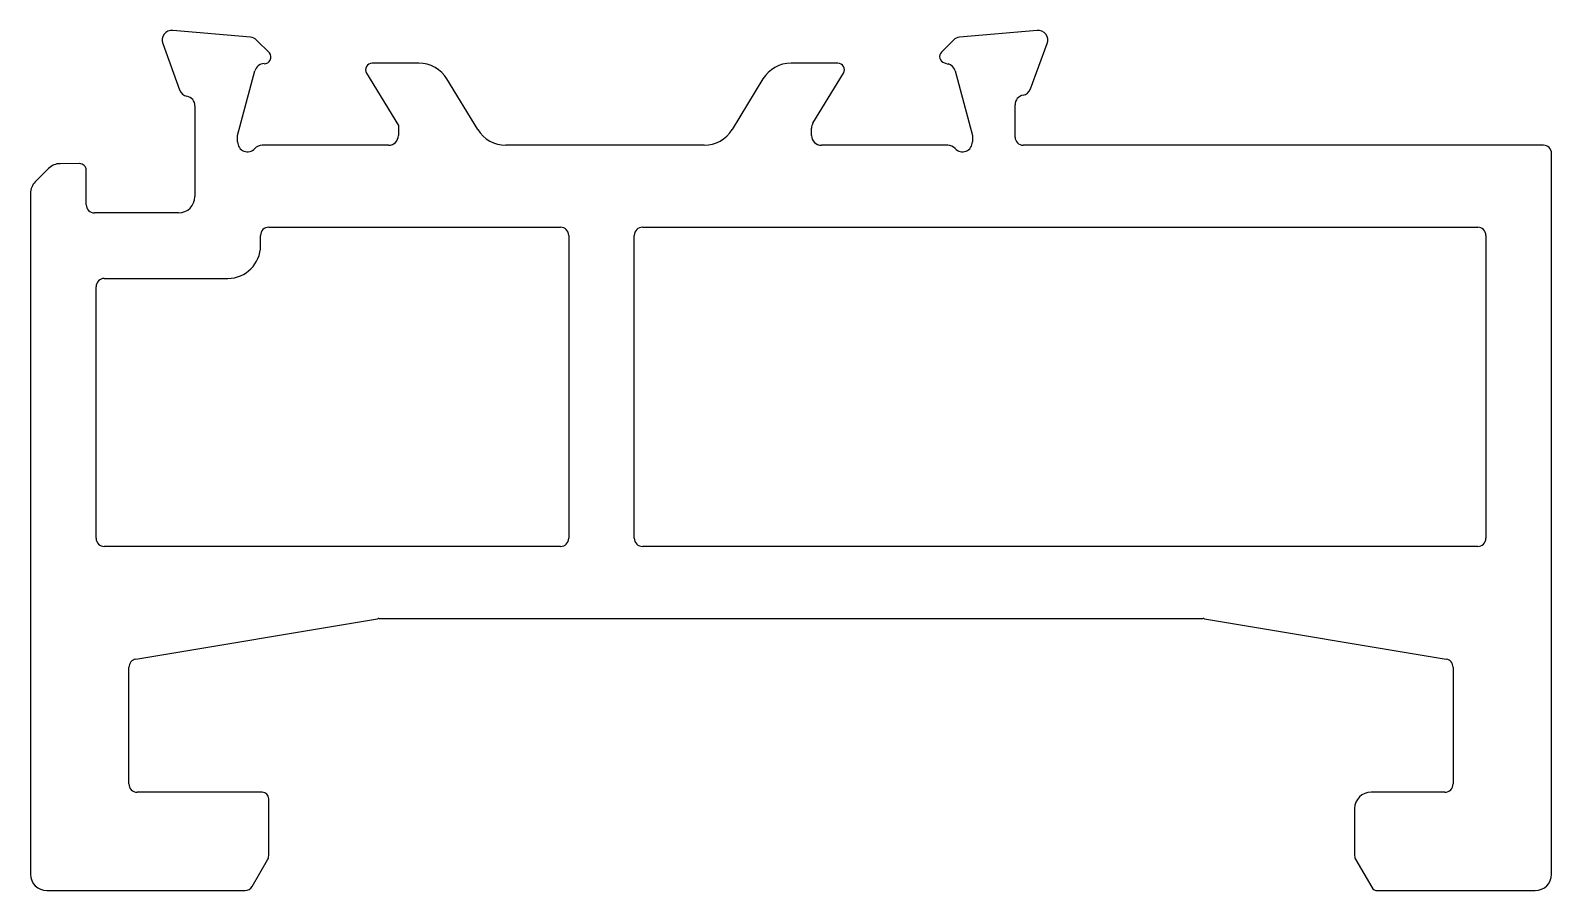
# Model space of a CAD drawing. Extents: x 1878.5 to 1924.9, y 2052.3 to 2078.5.
import ezdxf

# ---------------------------------------------------------------- set-up
doc = ezdxf.new("R2010")
doc.units = 0
doc.layers.get('0').update_dxf_attribs({"linetype": 'CONTINUOUS'})

msp = doc.modelspace()

# ---------------------------------------------------------------- linework, layer by layer
for p, q in [((1885.207, 2078.336, 0), (1882.841, 2078.543, 0)), ((1909.176, 2078.543, 0), (1906.811, 2078.336, 0)), ((1882.533, 2078.141, 0), (1883.047, 2076.731, 0)), ((1885.785, 2077.857, 0), (1885.393, 2078.249, 0)), ((1906.625, 2078.249, 0), (1906.261, 2077.885, 0)), ((1908.971, 2076.761, 0), (1909.484, 2078.141, 0)), ((1890.341, 2077.544, 0), (1888.915, 2077.544, 0)), ((1903.103, 2077.544, 0), (1901.677, 2077.544, 0)), ((1906.351, 2077.551, 0), (1906.464, 2077.52, 0)), ((1884.815, 2075.344, 0), (1885.342, 2077.308, 0)), ((1888.744, 2077.24, 0), (1889.715, 2075.65, 0)), ((1892.136, 2075.523, 0), (1891.194, 2077.065, 0)), ((1900.823, 2077.065, 0), (1899.882, 2075.523, 0)), ((1902.346, 2075.721, 0), (1903.273, 2077.24, 0)), ((1906.676, 2077.308, 0), (1907.203, 2075.344, 0)), ((1883.515, 2076.244, 0), (1883.515, 2076.151, 0)), ((1883.515, 2076.151, 0), (1883.515, 2073.482, 0)), ((1908.503, 2075.294, 0), (1908.503, 2076.275, 0)), ((1889.715, 2075.65, 0), (1889.715, 2075.344, 0)), ((1902.303, 2075.344, 0), (1902.303, 2075.565, 0)), ((1884.815, 2075.144, 0), (1884.815, 2075.344, 0)), ((1889.415, 2075.044, 0), (1885.562, 2075.044, 0)), ((1899.029, 2075.044, 0), (1892.989, 2075.044, 0)), ((1906.455, 2075.044, 0), (1902.603, 2075.044, 0)), ((1907.203, 2075.344, 0), (1907.203, 2075.144, 0)), ((1924.601, 2075.044, 0), (1908.753, 2075.044, 0)), ((1924.851, 2052.824, 0), (1924.851, 2074.794, 0)), ((1879.055, 2074.336, 0), (1878.649, 2073.93, 0)), ((1880.002, 2074.483, 0), (1879.408, 2074.482, 0)), ((1880.203, 2073.232, 0), (1880.203, 2074.283, 0)), ((1878.503, 2073.576, 0), (1878.503, 2052.824, 0)), ((1883.015, 2072.982, 0), (1880.453, 2072.982, 0)), ((1885.515, 2071.983, 0), (1885.515, 2072.294, 0)), ((1885.765, 2072.544, 0), (1894.653, 2072.544, 0)), ((1894.903, 2072.294, 0), (1894.903, 2063.065, 0)), ((1896.903, 2063.065, 0), (1896.903, 2072.294, 0)), ((1897.153, 2072.544, 0), (1922.601, 2072.544, 0)), ((1922.851, 2072.294, 0), (1922.851, 2063.065, 0)), ((1880.753, 2070.982, 0), (1884.515, 2070.983, 0)), ((1880.503, 2063.065, 0), (1880.503, 2070.732, 0)), ((1894.653, 2062.815, 0), (1880.753, 2062.815, 0)), ((1922.601, 2062.815, 0), (1897.153, 2062.815, 0)), ((1881.711, 2059.379, 0), (1889.08, 2060.612, 0)), ((1889.121, 2060.615, 0), (1914.232, 2060.615, 0)), ((1914.274, 2060.612, 0), (1921.642, 2059.379, 0)), ((1881.503, 2055.574, 0), (1881.503, 2059.132, 0)), ((1921.851, 2059.132, 0), (1921.851, 2055.574, 0)), ((1885.563, 2055.324, 0), (1881.753, 2055.324, 0)), ((1885.763, 2053.391, 0), (1885.763, 2055.124, 0)), ((1921.601, 2055.324, 0), (1919.351, 2055.324, 0)), ((1918.851, 2054.824, 0), (1918.851, 2053.391, 0)), ((1885.258, 2052.449, 0), (1885.73, 2053.266, 0)), ((1918.884, 2053.266, 0), (1919.37, 2052.424, 0)), ((1879.003, 2052.324, 0), (1885.042, 2052.324, 0)), ((1919.544, 2052.324, 0), (1924.351, 2052.324, 0))]:
    msp.add_line(p, q)
for centre, radius, start, end in [((1882.815, 2078.244, 0), 0.3, 85, 200), ((1885.181, 2078.037, 0), 0.3, 45, 85), ((1906.837, 2078.037, 0), 0.3, 95, 135), ((1909.203, 2078.244, 0), 0.3, 340, 95), ((1885.63, 2077.73, 0), 0.2, 267.5909, 39.1653), ((1906.403, 2077.744, 0), 0.2, 135, 255), ((1885.631, 2077.231, 0), 0.3, 91.7984, 165), ((1888.915, 2077.344, 0), 0.2, 90, 211.4), ((1890.341, 2076.544, 0), 1, 31.4, 90), ((1901.677, 2076.544, 0), 1, 90, 148.6), ((1903.103, 2077.344, 0), 0.2, 328.6, 90), ((1906.386, 2077.231, 0), 0.3, 15, 75), ((1883.329, 2076.833, 0), 0.3, 200, 259.0957), ((1883.215, 2076.244, 0), 0.3, 359.9976, 79.0957), ((1908.803, 2076.275, 0), 0.3, 100.9043, 180), ((1908.689, 2076.864, 0), 0.3, 280.9043, 340), ((1892.989, 2076.044, 0), 1, 211.4, 270), ((1899.029, 2076.044, 0), 1, 270, 328.6), ((1902.603, 2075.565, 0), 0.3, 148.6, 180), ((1885.115, 2075.144, 0), 0.3, 180, 318.1897), ((1885.562, 2074.744, 0), 0.3, 90, 138.1897), ((1889.415, 2075.344, 0), 0.3, 270, 360), ((1902.603, 2075.344, 0), 0.3, 180, 270), ((1906.455, 2074.744, 0), 0.3, 41.8103, 90), ((1906.903, 2075.144, 0), 0.3, 221.8103, 0), ((1908.753, 2075.294, 0), 0.25, 180, 270), ((1924.601, 2074.794, 0), 0.25, 0, 90), ((1879.408, 2073.982, 0), 0.5, 90.0149, 135.0149), ((1880.003, 2074.283, 0), 0.2, 0, 90.013), ((1879.003, 2073.576, 0), 0.5, 135.0149, 180), ((1880.453, 2073.232, 0), 0.25, 180, 270.0009), ((1883.015, 2073.482, 0), 0.5, 270.0009, 359.9998), ((1885.765, 2072.294, 0), 0.25, 90, 180), ((1894.653, 2072.294, 0), 0.25, 0, 90), ((1897.153, 2072.294, 0), 0.25, 90, 180), ((1922.601, 2072.294, 0), 0.25, 0, 90), ((1884.515, 2071.983, 0), 1, 270.0007, 0), ((1880.753, 2070.732, 0), 0.25, 90.0007, 180), ((1880.753, 2063.065, 0), 0.25, 180, 270), ((1894.653, 2063.065, 0), 0.25, 270, 360), ((1897.153, 2063.065, 0), 0.25, 180, 270), ((1922.601, 2063.065, 0), 0.25, 270, 0), ((1889.121, 2060.365, 0), 0.25, 90, 99.5014), ((1914.232, 2060.365, 0), 0.25, 80.4986, 90), ((1881.753, 2059.132, 0), 0.25, 99.5014, 180), ((1921.601, 2059.132, 0), 0.25, 0, 80.4986), ((1881.753, 2055.574, 0), 0.25, 180, 270), ((1921.601, 2055.574, 0), 0.25, 270, 0), ((1885.563, 2055.124, 0), 0.2, 0, 90), ((1919.351, 2054.824, 0), 0.5, 90, 180), ((1885.513, 2053.391, 0), 0.25, 330, 0), ((1919.101, 2053.391, 0), 0.25, 180, 210), ((1879.003, 2052.824, 0), 0.5, 180, 270), ((1924.351, 2052.824, 0), 0.5, 270.0004, 360), ((1885.042, 2052.574, 0), 0.25, 270, 330), ((1919.544, 2052.524, 0), 0.2, 210, 270)]:
    msp.add_arc(centre, radius, start, end)

doc.saveas('drawing.dxf')
